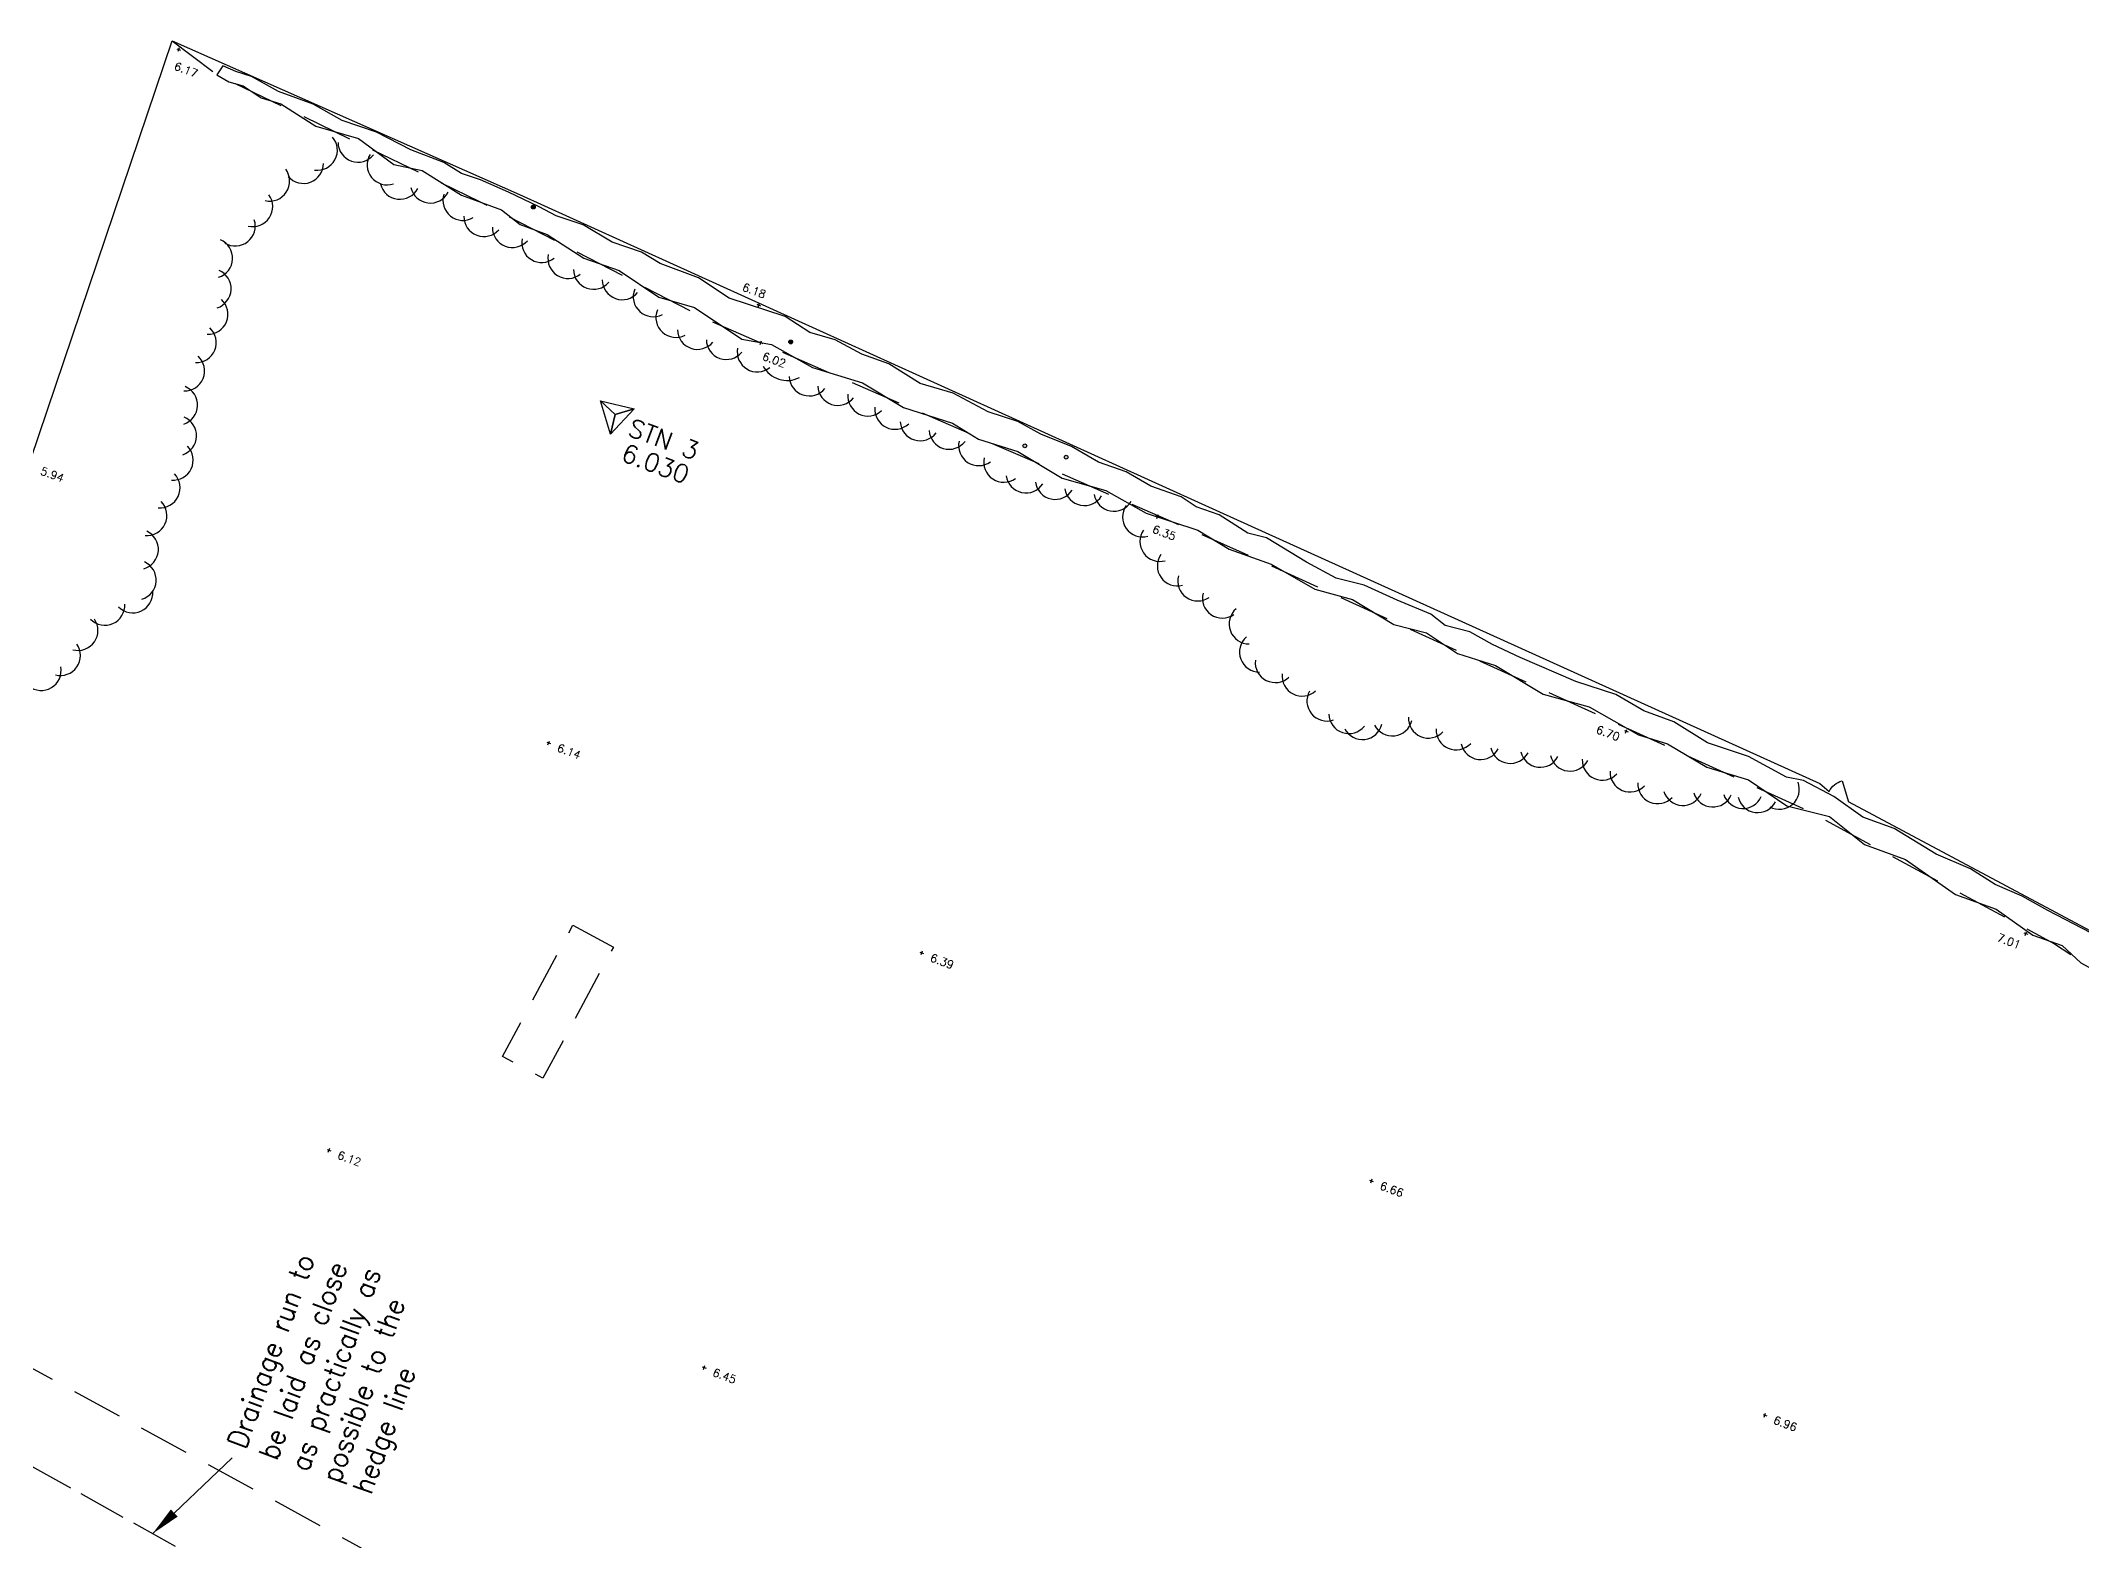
# Model space of a CAD drawing. Header units: millimetres. Extents: x 521005098 to 522149999836, y 174611071 to 175300000107.
# Drawn here: x 521226380 to 521328353, y 175114349 to 175189296 of the extents above; entities that cross this region are included whole.
import ezdxf

# ---------------------------------------------------------------- set-up
doc = ezdxf.new("R2010")
doc.units = ezdxf.units.MM
doc.header["$LTSCALE"] = 200
doc.linetypes.add('ACAD_ISO02W100', pattern=[15, 12, -3])
doc.linetypes.add('survey-A$0$DASHED', pattern=[19.05, 12.7, -6.35])
for name, color, linetype in [('0-35TEXT', 3, 'Continuous'), ('GT-surface water', 150, 'ACAD_ISO02W100'), ('GT0-35TXT', 3, 'Continuous'), ('survey-A$0$BOUNDARY', 8, 'Continuous'), ('survey-A$0$CONTROL', 8, 'Continuous'), ('survey-A$0$DETAIL', 8, 'Continuous'), ('survey-A$0$LEVEL', 8, 'Continuous'), ('survey-A$0$SPORTS_PITCH', 8, 'survey-A$0$DASHED'), ('survey-A$0$VEGETATION', 8, 'Continuous')]:
    doc.layers.add(name, color=color, linetype=linetype)
doc.styles.add('GT1to500', font='romans.shx', dxfattribs={"width": 0.95, "height": 1000})
doc.styles.add('GTanyheight', font='romans.shx', dxfattribs={"width": 0.95})
doc.styles.add('survey-A$0$ROMANS', font='Romans.shx')
doc.dimstyles.new('NOTEARROW', dxfattribs={"dimscale": 500, "dimtxt": 2, "dimasz": 3, "dimexe": 1, "dimexo": 1, "dimgap": 1, "dimtad": 2, "dimtih": 1, "dimtoh": 1, "dimdec": 4, "dimzin": 0, "dimdsep": 46, "dimtxsty": 'GTanyheight', "dimcen": 3.5, "dimclrd": 7, "dimclre": 7, "dimclrt": 3, "dimadec": 0, "dimazin": 0, "dimtfac": 1, "dimtdec": 4, "dimtofl": 0, "dimtmove": 0, "dimatfit": 3, "dimfxl": 1, "dimtolj": 1, "dimtzin": 0, "dimarcsym": 0})

# ---------------------------------------------------------------- blocks, each defined once
blk = doc.blocks.new('survey-A')
at = {"layer": 'survey-A$0$VEGETATION', "linetype": 'Continuous'}
h = blk.add_hatch(color=256, dxfattribs=at)
edge = h.paths.add_edge_path()
edge.add_arc((521250995, 175180986), 95.5, -20.42304, 339.57696)
h = blk.add_hatch(color=256, dxfattribs=at)
edge = h.paths.add_edge_path()
edge.add_arc((521263857, 175174245), 95.5, -20.42304, 339.57696)
h = blk.add_hatch(color=256, dxfattribs=at)
edge = h.paths.add_edge_path()
edge.add_arc((521277628, 175168481), 95.5, -20.42304, 339.57696)
edge = h.paths.add_edge_path()
edge.add_arc((521275556, 175169049), 95.5, -20.42304, 339.57696)
at = {"layer": 'survey-A$0$BOUNDARY', "linetype": 'Continuous'}
for p, q in [((521222903, 175159599), (521232951, 175189296)), ((521232951, 175189296), (521250310, 175181610))]:
    blk.add_line(p, q, dxfattribs=at)
at = {"layer": 'survey-A$0$BOUNDARY', "linetype": 'Continuous', "flags": 128}
for points in [[(521250310, 175181610), (521285284, 175165745), (521315285, 175152169), (521315749, 175151773)], [(521482566, 175061681), (521477299, 175064107), (521472432, 175066618), (521440684, 175083845), (521413978, 175098551), (521387482, 175112968), (521358676, 175128867), (521316720, 175151255)]]:
    blk.add_lwpolyline(points, dxfattribs=at)
blk.add_lwpolyline([(521315749, 175151773, -0.1989124), (521316400, 175152308), (521316720, 175151255)], format="xyb", dxfattribs=at)
at = {"layer": 'survey-A$0$CONTROL', "linetype": 'Continuous'}
for p, q in [((521254345, 175171293), (521255078, 175170613)), ((521254856, 175169638), (521254345, 175171293)), ((521254345, 175171293), (521256033, 175170908)), ((521255078, 175170613), (521254345, 175171293)), ((521256033, 175170908), (521254856, 175169638)), ((521255078, 175170613), (521254856, 175169638)), ((521254856, 175169638), (521255078, 175170613)), ((521256033, 175170908), (521255078, 175170613)), ((521255078, 175170613), (521256033, 175170908))]:
    blk.add_line(p, q, dxfattribs=at)
at = {"layer": 'survey-A$0$DETAIL', "linetype": 'survey-A$0$DASHED', "flags": 128}
blk.add_lwpolyline([(521232951, 175189296), (521235185, 175187596), (521248311, 175181261), (521259769, 175175327), (521285492, 175164143), (521314586, 175150866), (521327019, 175144152), (521345425, 175132394), (521369100, 175119149), (521375467, 175115899), (521396203, 175104687), (521423800, 175088843), (521456080, 175069553), (521466041, 175065559), (521481796, 175060226), (521483655, 175060313), (521487686, 175057605), (521495810, 175053713), (521515754, 175047238), (521516450, 175047216), (521525044, 175045327), (521527445, 175043657), (521543295, 175036981), (521548395, 175036151), (521560734, 175031080), (521590940, 175021376), (521591984, 175019828), (521591645, 175017012), (521590065, 175012915), (521584244, 174996699), (521576284, 174975976), (521575182, 174972456), (521575309, 174969599), (521577465, 174967594)], dxfattribs=at)
blk.add_lwpolyline([(521252971, 175145086), (521254997, 175143998), (521251476, 175137444), (521249450, 175138532)], close=True, dxfattribs=at)
at = {"layer": 'survey-A$0$LEVEL', "flags": 128}
for points in [[(521233179, 175188899), (521233367, 175188829)], [(521233238, 175188770), (521233308, 175188958)], [(521262168, 175176125), (521262356, 175176055)], [(521262227, 175175997), (521262297, 175176184)], [(521262276, 175174241), (521262464, 175174171)], [(521262335, 175174112), (521262405, 175174300)], [(521282096, 175165553), (521282284, 175165483)], [(521282155, 175165424), (521282225, 175165611)], [(521251668, 175154236), (521251855, 175154166)], [(521251727, 175154108), (521251797, 175154295)], [(521305522, 175154819), (521305710, 175154749)], [(521305581, 175154690), (521305651, 175154878)], [(521325551, 175144578), (521325621, 175144765)], [(521270311, 175143745), (521270499, 175143675)], [(521270370, 175143617), (521270440, 175143804)], [(521325492, 175144706), (521325680, 175144636)], [(521240688, 175133882), (521240876, 175133812)], [(521240747, 175133753), (521240817, 175133941)], [(521292784, 175132348), (521292972, 175132278)], [(521292843, 175132219), (521292913, 175132407)], [(521259438, 175123016), (521259626, 175122947)], [(521259497, 175122888), (521259567, 175123075)], [(521312453, 175120633), (521312640, 175120564)], [(521312512, 175120505), (521312581, 175120692)]]:
    blk.add_lwpolyline(points, dxfattribs=at)
at = {"layer": 'survey-A$0$SPORTS_PITCH', "linetype": 'survey-A$0$DASHED', "flags": 128}
blk.add_lwpolyline([(521214687, 175129098), (521298043, 175083547)], dxfattribs=at)
at = {"layer": 'survey-A$0$VEGETATION', "linetype": 'Continuous', "flags": 128}
blk.add_lwpolyline([(521328833, 175144704), (521326679, 175145830), (521325395, 175146546), (521324046, 175147119), (521322825, 175147914), (521321102, 175148641), (521319009, 175149931), (521317447, 175150496), (521315986, 175151517), (521314468, 175152322), (521313624, 175152483), (521311730, 175153529), (521309682, 175154206), (521307995, 175155260), (521306496, 175155802), (521305100, 175156629), (521303091, 175157275), (521300318, 175158478), (521298935, 175159112), (521297795, 175159758), (521296562, 175160063), (521295854, 175160634), (521294172, 175161330), (521292525, 175162079), (521291122, 175162431), (521289634, 175163241), (521287629, 175164447), (521286698, 175164692), (521285279, 175165595), (521284115, 175165994), (521283370, 175166494), (521281852, 175167042), (521280619, 175167757), (521279246, 175168234), (521277883, 175169014), (521276358, 175169633), (521275213, 175170264), (521273728, 175170750), (521271982, 175171690), (521270336, 175172167), (521268758, 175173146), (521267405, 175173633), (521266086, 175174345), (521264815, 175174717), (521263579, 175175517), (521260786, 175176438), (521259255, 175177451), (521257339, 175178165), (521256409, 175178732), (521254943, 175179229), (521253478, 175180098), (521252144, 175180544), (521251290, 175180998), (521249760, 175181738), (521248351, 175182348), (521247397, 175182669), (521246526, 175183215), (521244875, 175183848), (521243157, 175184726), (521241449, 175185311), (521239996, 175186124), (521238255, 175186756), (521236916, 175187510), (521236121, 175187755), (521235473, 175188047), (521235185, 175187596), (521235775, 175187244), (521236486, 175187039), (521237397, 175186445), (521238379, 175186140), (521240121, 175185035), (521242257, 175184410), (521244021, 175183106), (521245432, 175182819), (521247410, 175181588), (521249401, 175180847), (521250338, 175180121), (521251686, 175179620), (521253524, 175178424), (521255292, 175177817), (521257267, 175176485), (521259048, 175175958), (521261409, 175174381), (521262894, 175174116), (521264951, 175172959), (521267446, 175172200), (521269491, 175170962), (521271945, 175170184), (521273243, 175169376), (521275213, 175168762), (521277431, 175167442), (521279603, 175166821), (521281615, 175165680), (521284213, 175164832), (521285771, 175163893), (521287872, 175163128), (521290052, 175161890), (521291940, 175161375), (521293993, 175160116), (521295626, 175159696), (521297185, 175158671), (521299074, 175158070), (521301470, 175156633), (521303758, 175156002), (521306236, 175154603), (521307683, 175154149), (521309639, 175152994), (521311719, 175152356), (521313640, 175151062), (521315774, 175150523), (521317520, 175149123), (521319573, 175148373), (521322074, 175146624), (521324100, 175145887), (521325935, 175144590), (521327398, 175144080), (521328334, 175143216), (521330303, 175142143)], dxfattribs=at)
at = {"layer": 'survey-A$0$VEGETATION', "linetype": 'Continuous'}
for centre in [(521250995, 175180986), (521263857, 175174245), (521275556, 175169049), (521277628, 175168481)]:
    blk.add_circle(centre, 95.5, dxfattribs=at)
for centre, radius, start, end in [((521240201, 175183825), 1000, 262.02919, 41.30092), ((521242233, 175184228), 1000, 181.18572, 320.45745), ((521243690, 175183095), 1000, 148.99265, 288.26438), ((521237817, 175182285), 1000, 256.7363, 36.00803), ((521239506, 175183168), 1000, 220.63481, 359.90654), ((521236969, 175181010), 1000, 256.7363, 36.00803), ((521244329, 175182374), 1000, 193.32578, 332.59751), ((521245848, 175182186), 1000, 193.32578, 332.59751), ((521247479, 175181318), 1000, 161.71121, 300.98295), ((521248522, 175180512), 1000, 179.42077, 318.69251), ((521236099, 175180042), 1000, 238.7664, 18.03813), ((521249951, 175179965), 1000, 179.42077, 318.69251), ((521234967, 175178431), 1000, 287.54355, 66.81528), ((521251415, 175179212), 1000, 169.03766, 308.30939), ((521252723, 175178416), 1000, 169.03766, 308.30939), ((521234892, 175176902), 1000, 287.54355, 66.81528), ((521254002, 175177873), 1000, 180.51947, 319.7912), ((521255442, 175177353), 1000, 180.51947, 319.7912), ((521256989, 175176502), 1000, 158.01465, 297.28638), ((521234734, 175175626), 1000, 267.96496, 47.23669), ((521258120, 175175471), 1000, 158.01465, 297.28638), ((521234150, 175174211), 1000, 267.96496, 47.23669), ((521259197, 175174873), 1000, 181.07483, 320.34656), ((521260641, 175174367), 1000, 181.07483, 320.34656), ((521233567, 175172796), 1000, 267.96496, 47.23669), ((521262187, 175173746), 1000, 169.11449, 308.38622), ((521263681, 175173692), 1372, 208.55247, 296.38047), ((521264785, 175172545), 1000, 182.11216, 321.38389), ((521233214, 175171086), 1000, 288.38647, 67.6582), ((521266213, 175172074), 1000, 182.11216, 321.38389), ((521267713, 175171538), 1000, 174.30394, 313.57567), ((521233161, 175169556), 1000, 288.38647, 67.6582), ((521269064, 175170877), 1000, 174.30394, 313.57567), ((521270331, 175170307), 1000, 183.69058, 322.96231), ((521271771, 175169876), 1000, 183.69058, 322.96231), ((521273249, 175169060), 1000, 166.91129, 306.18302), ((521232994, 175168336), 1000, 264.99233, 44.26406), ((521274503, 175168231), 1000, 166.91129, 306.18302), ((521232339, 175166952), 1000, 264.99233, 44.26406), ((521275612, 175167694), 1000, 188.0882, 327.35994), ((521277081, 175167374), 1000, 188.0882, 327.35994), ((521231683, 175165569), 1000, 264.99233, 44.26406), ((521278537, 175167069), 1000, 189.43715, 328.70887), ((521280013, 175166784), 1000, 189.43715, 328.70887), ((521281443, 175165500), 1000, 145.68156, 284.95329), ((521231257, 175163869), 1000, 286.23536, 65.50709), ((521282312, 175164273), 1000, 145.68156, 284.95329), ((521231146, 175162342), 1000, 286.23536, 65.50709), ((521283181, 175163047), 1000, 145.68156, 284.95329), ((521284201, 175162299), 1000, 165.41508, 304.68681), ((521229579, 175161080), 1000, 224.36752, 3.63925), ((521230978, 175161703), 1000, 224.36752, 3.63925), ((521285434, 175161438), 1000, 165.41508, 304.68681), ((521228236, 175159824), 1000, 255.39819, 34.66992), ((521286768, 175160147), 1000, 130.71053, 269.98226), ((521227359, 175158570), 1000, 255.39819, 34.66992), ((521287290, 175158738), 1000, 130.71053, 269.98226), ((521288074, 175158218), 1000, 173.44565, 312.71738), ((521226396, 175157823), 1000, 231.1832, 10.45493), ((521289415, 175157538), 1000, 173.44565, 312.71738), ((521290656, 175156294), 1000, 149.95123, 289.22295), ((521291748, 175155669), 1000, 181.93138, 321.20311), ((521292433, 175155370), 1000, 207.21117, 346.4829), ((521293926, 175155550), 1000, 207.21117, 346.4829), ((521295728, 175155442), 1000, 177.42575, 316.69749), ((521297113, 175154856), 1000, 177.42575, 316.69749), ((521298336, 175154372), 1000, 192.95655, 332.22828), ((521299827, 175154178), 1000, 192.95655, 332.22828), ((521301318, 175153984), 1000, 192.95655, 332.22828), ((521302809, 175153790), 1000, 192.95655, 332.22828), ((521304419, 175153338), 1000, 177.36264, 316.63437), ((521305803, 175152750), 1000, 177.36264, 316.63437), ((521307187, 175152163), 1000, 177.36264, 316.63437), ((521313266, 175151885), 1000, 241.62585, 20.89758), ((521308444, 175152075), 1000, 197.48012, 336.75185), ((521309946, 175151999), 1000, 197.48012, 336.75185), ((521311447, 175151923), 1000, 197.48012, 336.75185), ((521312186, 175151718), 1000, 192.84649, 332.11822)]:
    blk.add_arc(centre, radius, start, end, dxfattribs=at)
at = {"layer": 'survey-A$0$CONTROL', "style": 'survey-A$0$ROMANS'}
for s, p in [('STN 3', (521255656, 175169588)), ('6.030', (521255321, 175168340))]:
    blk.add_text(s, height=900, rotation=339.57696, dxfattribs=at).set_placement(p)
at = {"layer": 'survey-A$0$LEVEL', "style": 'survey-A$0$ROMANS'}
for s, p in [('6.17', (521233008, 175187871)), ('6.18', (521261399, 175176828)), ('6.02', (521262397, 175173373)), ('5.94', (521226323, 175167638)), ('6.35', (521281896, 175164728)), ('6.70', (521304073, 175154711)), ('6.14', (521252148, 175153797)), ('7.01', (521324109, 175144313)), ('6.39', (521270791, 175143306)), ('6.12', (521241169, 175133443)), ('6.66', (521293265, 175131909)), ('6.45', (521259918, 175122578)), ('6.96', (521312933, 175120194))]:
    blk.add_text(s, height=400, rotation=339.57696, dxfattribs=at).set_placement(p)

msp = doc.modelspace()

# ---------------------------------------------------------------- linework, layer by layer
at = {"layer": 'GT-surface water', "flags": 128}
msp.add_lwpolyline([(521303859.17813, 175074574.61983), (521215774.99182, 175123701.77789)], dxfattribs=at)

# ---------------------------------------------------------------- block references
at = {"layer": '0-35TEXT'}
msp.add_blockref('survey-A', (0, 0), dxfattribs=at)

# ---------------------------------------------------------------- texts
at = {"layer": 'GT0-35TXT', "insert": (521235670.91992, 175119194.75439), "char_height": 1000, "width": 12456.1929, "attachment_point": 1, "rotation": 70, "style": 'GT1to500'}
msp.add_mtext('Drainage run to be laid as close as practically as possible to the hedge line', dxfattribs=at)

# ---------------------------------------------------------------- leaders
at = {"layer": 'GT0-35TXT'}
msp.add_leader([(521231964.15868, 175114672.60031), (521235940.91201, 175118461.5808)], dimstyle='NOTEARROW', override={"dimgap": 1, "dimtad": 0}, dxfattribs=at)

doc.saveas('drawing.dxf')
